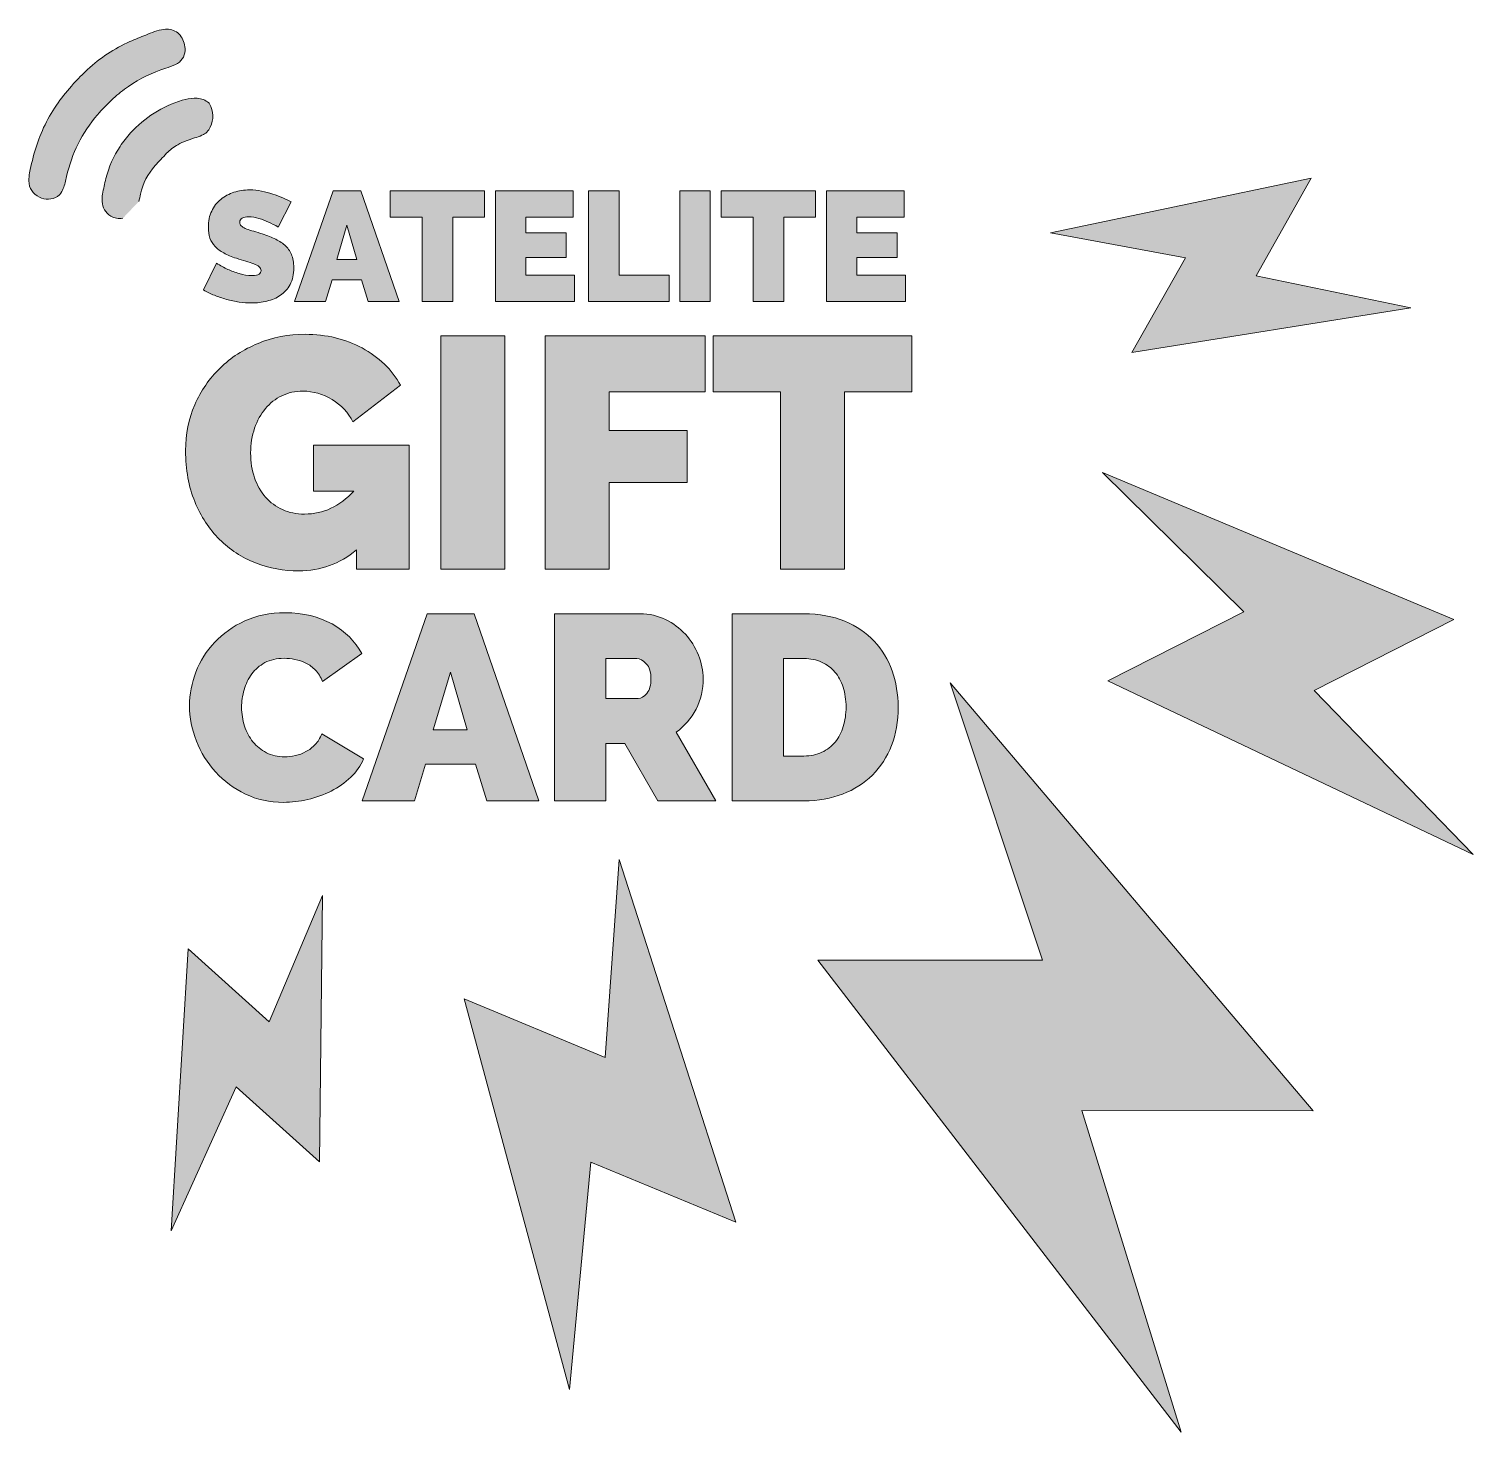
# Model space of a CAD drawing. Header units: inches. Extents: x 3.9 to 82.7, y -49.5 to -2.8.
# Drawn here: x 3.9 to 51.94, y -49.47 to -2.79 of the extents above; entities that cross this region are included whole.
import ezdxf

# ---------------------------------------------------------------- set-up
doc = ezdxf.new("R2010")
doc.units = ezdxf.units.IN
doc.header["$MEASUREMENT"] = 0
doc.layers.add('Layer 1', color=7, linetype='Continuous')

# ---------------------------------------------------------------- blocks, each defined once
blk = doc.blocks.new('block 4')
at = {"layer": 'Layer 1', "true_color": 0x262626}
h = blk.add_hatch(color=250, dxfattribs=at)
h.dxf.hatch_style = 2
edge = h.paths.add_edge_path()
edge.add_spline(control_points=[(9.24, -25.307), (9.24, -24.928), (9.312, -24.554), (9.455, -24.186), (9.598, -23.819), (9.806, -23.489), (10.081, -23.197), (10.355, -22.905), (10.688, -22.668), (11.079, -22.487), (11.47, -22.306), (11.917, -22.216), (12.419, -22.216), (13.02, -22.216), (13.541, -22.34), (13.982, -22.588), (14.423, -22.836), (14.752, -23.165), (14.968, -23.573), (14.968, -23.573), (13.663, -24.502), (13.663, -24.502), (13.604, -24.35), (13.527, -24.224), (13.431, -24.125), (13.334, -24.026), (13.228, -23.947), (13.111, -23.888), (12.994, -23.83), (12.873, -23.789), (12.748, -23.766), (12.622, -23.743), (12.501, -23.731), (12.384, -23.731), (12.139, -23.731), (11.927, -23.779), (11.749, -23.875), (11.571, -23.972), (11.425, -24.097), (11.311, -24.252), (11.197, -24.407), (11.113, -24.582), (11.057, -24.777), (11.002, -24.973), (10.974, -25.167), (10.974, -25.36), (10.974, -25.576), (11.006, -25.783), (11.07, -25.982), (11.135, -26.18), (11.228, -26.355), (11.351, -26.507), (11.473, -26.659), (11.624, -26.78), (11.802, -26.871), (11.98, -26.961), (12.18, -27.006), (12.402, -27.006), (12.518, -27.006), (12.638, -26.993), (12.761, -26.967), (12.883, -26.94), (13.002, -26.897), (13.115, -26.835), (13.229, -26.774), (13.331, -26.695), (13.422, -26.599), (13.512, -26.503), (13.584, -26.384), (13.637, -26.244), (13.637, -26.244), (15.029, -27.076), (15.029, -27.076), (14.936, -27.304), (14.794, -27.508), (14.604, -27.689), (14.414, -27.87), (14.198, -28.022), (13.956, -28.145), (13.714, -28.267), (13.454, -28.361), (13.177, -28.425), (12.899, -28.489), (12.629, -28.521), (12.367, -28.521), (11.905, -28.521), (11.484, -28.429), (11.101, -28.245), (10.719, -28.061), (10.389, -27.818), (10.112, -27.514), (9.834, -27.211), (9.62, -26.866), (9.468, -26.481), (9.316, -26.095), (9.24, -25.704), (9.24, -25.307)], knot_values=[0, 0, 0, 0, 1, 1, 1, 2, 2, 2, 3, 3, 3, 4, 4, 4, 5, 5, 5, 6, 6, 6, 7, 7, 7, 8, 8, 8, 9, 9, 9, 10, 10, 10, 11, 11, 11, 12, 12, 12, 13, 13, 13, 14, 14, 14, 15, 15, 15, 16, 16, 16, 17, 17, 17, 18, 18, 18, 19, 19, 19, 20, 20, 20, 21, 21, 21, 22, 22, 22, 23, 23, 23, 24, 24, 24, 25, 25, 25, 26, 26, 26, 27, 27, 27, 28, 28, 28, 29, 29, 29, 30, 30, 30, 31, 31, 31, 32, 32, 32, 32], degree=3, periodic=1)
h = blk.add_hatch(color=250, dxfattribs=at)
h.dxf.hatch_style = 2
h.paths.add_polyline_path([(17.148, -22.251), (18.707, -22.251), (20.861, -28.469), (19.128, -28.469), (18.751, -27.251), (17.096, -27.251), (16.728, -28.469), (14.985, -28.469)])
h.paths.add_polyline_path([(18.479, -26.113), (17.928, -24.186), (17.35, -26.113)])
h = blk.add_hatch(color=250, dxfattribs=at)
h.dxf.hatch_style = 2
edge = h.paths.add_edge_path()
edge.add_spline(control_points=[(21.378, -28.469), (21.378, -28.469), (21.378, -22.251), (21.378, -22.251), (21.378, -22.251), (24.233, -22.251), (24.233, -22.251), (24.536, -22.251), (24.817, -22.314), (25.074, -22.439), (25.331, -22.565), (25.551, -22.728), (25.735, -22.93), (25.919, -23.131), (26.063, -23.362), (26.168, -23.621), (26.274, -23.881), (26.326, -24.143), (26.326, -24.405), (26.326, -24.767), (26.247, -25.104), (26.09, -25.417), (25.932, -25.729), (25.713, -25.985), (25.433, -26.183), (25.433, -26.183), (26.747, -28.469), (26.747, -28.469), (26.747, -28.469), (24.82, -28.469), (24.82, -28.469), (24.82, -28.469), (23.725, -26.56), (23.725, -26.56), (23.725, -26.56), (23.086, -26.56), (23.086, -26.56), (23.086, -26.56), (23.086, -28.469), (23.086, -28.469), (23.086, -28.469), (21.378, -28.469), (21.378, -28.469)], knot_values=[0, 0, 0, 0, 1, 1, 1, 2, 2, 2, 3, 3, 3, 4, 4, 4, 5, 5, 5, 6, 6, 6, 7, 7, 7, 8, 8, 8, 9, 9, 9, 10, 10, 10, 11, 11, 11, 12, 12, 12, 13, 13, 13, 14, 14, 14, 14], degree=3, periodic=1)
edge = h.paths.add_edge_path()
edge.add_spline(control_points=[(23.086, -25.071), (23.086, -25.071), (24.163, -25.071), (24.163, -25.071), (24.268, -25.071), (24.366, -25.012), (24.456, -24.896), (24.547, -24.779), (24.592, -24.615), (24.592, -24.405), (24.592, -24.189), (24.54, -24.024), (24.435, -23.91), (24.329, -23.796), (24.224, -23.74), (24.119, -23.74), (24.119, -23.74), (23.086, -23.74), (23.086, -23.74), (23.086, -23.74), (23.086, -25.071), (23.086, -25.071)], knot_values=[0, 0, 0, 0, 1, 1, 1, 2, 2, 2, 3, 3, 3, 4, 4, 4, 5, 5, 5, 6, 6, 6, 7, 7, 7, 7], degree=3, periodic=1)
h = blk.add_hatch(color=250, dxfattribs=at)
h.dxf.hatch_style = 2
edge = h.paths.add_edge_path()
edge.add_spline(control_points=[(27.289, -28.469), (27.289, -28.469), (27.289, -22.251), (27.289, -22.251), (27.289, -22.251), (29.68, -22.251), (29.68, -22.251), (30.194, -22.251), (30.646, -22.333), (31.038, -22.496), (31.429, -22.66), (31.756, -22.881), (32.018, -23.162), (32.281, -23.442), (32.479, -23.77), (32.614, -24.147), (32.748, -24.523), (32.815, -24.925), (32.815, -25.351), (32.815, -25.824), (32.741, -26.252), (32.592, -26.634), (32.443, -27.016), (32.231, -27.343), (31.957, -27.615), (31.683, -27.886), (31.353, -28.096), (30.967, -28.245), (30.582, -28.394), (30.153, -28.469), (29.68, -28.469), (29.68, -28.469), (27.289, -28.469), (27.289, -28.469)], knot_values=[0, 0, 0, 0, 1, 1, 1, 2, 2, 2, 3, 3, 3, 4, 4, 4, 5, 5, 5, 6, 6, 6, 7, 7, 7, 8, 8, 8, 9, 9, 9, 10, 10, 10, 11, 11, 11, 11], degree=3, periodic=1)
edge = h.paths.add_edge_path()
edge.add_spline(control_points=[(31.081, -25.351), (31.081, -25.112), (31.049, -24.893), (30.985, -24.694), (30.921, -24.496), (30.829, -24.326), (30.709, -24.186), (30.589, -24.046), (30.442, -23.937), (30.267, -23.858), (30.092, -23.779), (29.896, -23.74), (29.68, -23.74), (29.68, -23.74), (28.997, -23.74), (28.997, -23.74), (28.997, -23.74), (28.997, -26.98), (28.997, -26.98), (28.997, -26.98), (29.68, -26.98), (29.68, -26.98), (29.902, -26.98), (30.1, -26.939), (30.276, -26.857), (30.451, -26.776), (30.598, -26.662), (30.718, -26.516), (30.838, -26.37), (30.928, -26.198), (30.989, -25.999), (31.051, -25.801), (31.081, -25.585), (31.081, -25.351)], knot_values=[0, 0, 0, 0, 1, 1, 1, 2, 2, 2, 3, 3, 3, 4, 4, 4, 5, 5, 5, 6, 6, 6, 7, 7, 7, 8, 8, 8, 9, 9, 9, 10, 10, 10, 11, 11, 11, 11], degree=3, periodic=1)
at = {"layer": 'Layer 1', "lineweight": 0}
for points in [[(17.148, -22.251), (18.707, -22.251), (20.861, -28.469), (19.128, -28.469), (18.751, -27.251), (17.096, -27.251), (16.728, -28.469), (14.985, -28.469), (17.148, -22.251)], [(18.479, -26.113), (17.928, -24.186), (17.35, -26.113), (18.479, -26.113)]]:
    blk.add_lwpolyline(points, dxfattribs=at)
for points, knots in [([(9.24, -25.307), (9.24, -24.928), (9.312, -24.554), (9.455, -24.186), (9.598, -23.819), (9.806, -23.489), (10.081, -23.197), (10.355, -22.905), (10.688, -22.668), (11.079, -22.487), (11.47, -22.306), (11.917, -22.216), (12.419, -22.216), (13.02, -22.216), (13.541, -22.34), (13.982, -22.588), (14.423, -22.836), (14.752, -23.165), (14.968, -23.573), (14.968, -23.573), (13.663, -24.502), (13.663, -24.502), (13.604, -24.35), (13.527, -24.224), (13.431, -24.125), (13.334, -24.026), (13.228, -23.947), (13.111, -23.888), (12.994, -23.83), (12.873, -23.789), (12.748, -23.766), (12.622, -23.743), (12.501, -23.731), (12.384, -23.731), (12.139, -23.731), (11.927, -23.779), (11.749, -23.875), (11.571, -23.972), (11.425, -24.097), (11.311, -24.252), (11.197, -24.407), (11.113, -24.582), (11.057, -24.777), (11.002, -24.973), (10.974, -25.167), (10.974, -25.36), (10.974, -25.576), (11.006, -25.783), (11.07, -25.982), (11.135, -26.18), (11.228, -26.355), (11.351, -26.507), (11.473, -26.659), (11.624, -26.78), (11.802, -26.871), (11.98, -26.961), (12.18, -27.006), (12.402, -27.006), (12.518, -27.006), (12.638, -26.993), (12.761, -26.967), (12.883, -26.94), (13.002, -26.897), (13.115, -26.835), (13.229, -26.774), (13.331, -26.695), (13.422, -26.599), (13.512, -26.503), (13.584, -26.384), (13.637, -26.244), (13.637, -26.244), (15.029, -27.076), (15.029, -27.076), (14.936, -27.304), (14.794, -27.508), (14.604, -27.689), (14.414, -27.87), (14.198, -28.022), (13.956, -28.145), (13.714, -28.267), (13.454, -28.361), (13.177, -28.425), (12.899, -28.489), (12.629, -28.521), (12.367, -28.521), (11.905, -28.521), (11.484, -28.429), (11.101, -28.245), (10.719, -28.061), (10.389, -27.818), (10.112, -27.514), (9.834, -27.211), (9.62, -26.866), (9.468, -26.481), (9.316, -26.095), (9.24, -25.704), (9.24, -25.307)], [0, 0, 0, 0, 1, 1, 1, 2, 2, 2, 3, 3, 3, 4, 4, 4, 5, 5, 5, 6, 6, 6, 7, 7, 7, 8, 8, 8, 9, 9, 9, 10, 10, 10, 11, 11, 11, 12, 12, 12, 13, 13, 13, 14, 14, 14, 15, 15, 15, 16, 16, 16, 17, 17, 17, 18, 18, 18, 19, 19, 19, 20, 20, 20, 21, 21, 21, 22, 22, 22, 23, 23, 23, 24, 24, 24, 25, 25, 25, 26, 26, 26, 27, 27, 27, 28, 28, 28, 29, 29, 29, 30, 30, 30, 31, 31, 31, 32, 32, 32, 32]), ([(21.378, -28.469), (21.378, -28.469), (21.378, -22.251), (21.378, -22.251), (21.378, -22.251), (24.233, -22.251), (24.233, -22.251), (24.536, -22.251), (24.817, -22.314), (25.074, -22.439), (25.331, -22.565), (25.551, -22.728), (25.735, -22.93), (25.919, -23.131), (26.063, -23.362), (26.168, -23.621), (26.274, -23.881), (26.326, -24.143), (26.326, -24.405), (26.326, -24.767), (26.247, -25.104), (26.09, -25.417), (25.932, -25.729), (25.713, -25.985), (25.433, -26.183), (25.433, -26.183), (26.747, -28.469), (26.747, -28.469), (26.747, -28.469), (24.82, -28.469), (24.82, -28.469), (24.82, -28.469), (23.725, -26.56), (23.725, -26.56), (23.725, -26.56), (23.086, -26.56), (23.086, -26.56), (23.086, -26.56), (23.086, -28.469), (23.086, -28.469), (23.086, -28.469), (21.378, -28.469), (21.378, -28.469)], [0, 0, 0, 0, 1, 1, 1, 2, 2, 2, 3, 3, 3, 4, 4, 4, 5, 5, 5, 6, 6, 6, 7, 7, 7, 8, 8, 8, 9, 9, 9, 10, 10, 10, 11, 11, 11, 12, 12, 12, 13, 13, 13, 14, 14, 14, 14]), ([(27.289, -28.469), (27.289, -28.469), (27.289, -22.251), (27.289, -22.251), (27.289, -22.251), (29.68, -22.251), (29.68, -22.251), (30.194, -22.251), (30.646, -22.333), (31.038, -22.496), (31.429, -22.66), (31.756, -22.881), (32.018, -23.162), (32.281, -23.442), (32.479, -23.77), (32.614, -24.147), (32.748, -24.523), (32.815, -24.925), (32.815, -25.351), (32.815, -25.824), (32.741, -26.252), (32.592, -26.634), (32.443, -27.016), (32.231, -27.343), (31.957, -27.615), (31.683, -27.886), (31.353, -28.096), (30.967, -28.245), (30.582, -28.394), (30.153, -28.469), (29.68, -28.469), (29.68, -28.469), (27.289, -28.469), (27.289, -28.469)], [0, 0, 0, 0, 1, 1, 1, 2, 2, 2, 3, 3, 3, 4, 4, 4, 5, 5, 5, 6, 6, 6, 7, 7, 7, 8, 8, 8, 9, 9, 9, 10, 10, 10, 11, 11, 11, 11]), ([(23.086, -25.071), (23.086, -25.071), (24.163, -25.071), (24.163, -25.071), (24.268, -25.071), (24.366, -25.012), (24.456, -24.896), (24.547, -24.779), (24.592, -24.615), (24.592, -24.405), (24.592, -24.189), (24.54, -24.024), (24.435, -23.91), (24.329, -23.796), (24.224, -23.74), (24.119, -23.74), (24.119, -23.74), (23.086, -23.74), (23.086, -23.74), (23.086, -23.74), (23.086, -25.071), (23.086, -25.071)], [0, 0, 0, 0, 1, 1, 1, 2, 2, 2, 3, 3, 3, 4, 4, 4, 5, 5, 5, 6, 6, 6, 7, 7, 7, 7]), ([(31.081, -25.351), (31.081, -25.112), (31.049, -24.893), (30.985, -24.694), (30.921, -24.496), (30.829, -24.326), (30.709, -24.186), (30.589, -24.046), (30.442, -23.937), (30.267, -23.858), (30.092, -23.779), (29.896, -23.74), (29.68, -23.74), (29.68, -23.74), (28.997, -23.74), (28.997, -23.74), (28.997, -23.74), (28.997, -26.98), (28.997, -26.98), (28.997, -26.98), (29.68, -26.98), (29.68, -26.98), (29.902, -26.98), (30.1, -26.939), (30.276, -26.857), (30.451, -26.776), (30.598, -26.662), (30.718, -26.516), (30.838, -26.37), (30.928, -26.198), (30.989, -25.999), (31.051, -25.801), (31.081, -25.585), (31.081, -25.351)], [0, 0, 0, 0, 1, 1, 1, 2, 2, 2, 3, 3, 3, 4, 4, 4, 5, 5, 5, 6, 6, 6, 7, 7, 7, 8, 8, 8, 9, 9, 9, 10, 10, 10, 11, 11, 11, 11])]:
    blk.add_open_spline(points, degree=3, knots=knots, dxfattribs=at)
blk = doc.blocks.new('block 5')
at = {"layer": 'Layer 1', "true_color": 0x262626}
h = blk.add_hatch(color=250, dxfattribs=at)
h.dxf.hatch_style = 2
edge = h.paths.add_edge_path()
edge.add_spline(control_points=[(14.794, -20.124), (14.24, -20.59), (13.602, -20.824), (12.881, -20.824), (12.378, -20.824), (11.897, -20.734), (11.438, -20.556), (10.979, -20.377), (10.579, -20.117), (10.236, -19.774), (9.894, -19.432), (9.62, -19.013), (9.416, -18.518), (9.212, -18.022), (9.11, -17.457), (9.11, -16.823), (9.11, -16.277), (9.212, -15.769), (9.416, -15.299), (9.62, -14.829), (9.901, -14.421), (10.258, -14.075), (10.615, -13.729), (11.036, -13.456), (11.52, -13.255), (12.005, -13.055), (12.528, -12.954), (13.089, -12.954), (13.438, -12.954), (13.773, -12.993), (14.094, -13.069), (14.415, -13.146), (14.712, -13.259), (14.985, -13.408), (15.258, -13.557), (15.504, -13.736), (15.723, -13.944), (15.941, -14.151), (16.12, -14.386), (16.258, -14.649), (16.258, -14.649), (14.674, -15.862), (14.674, -15.862), (14.52, -15.556), (14.291, -15.31), (13.985, -15.124), (13.679, -14.938), (13.355, -14.845), (13.012, -14.845), (12.757, -14.845), (12.524, -14.896), (12.313, -14.998), (12.101, -15.1), (11.919, -15.242), (11.766, -15.425), (11.613, -15.607), (11.493, -15.823), (11.406, -16.075), (11.318, -16.326), (11.274, -16.601), (11.274, -16.9), (11.274, -17.206), (11.318, -17.483), (11.406, -17.731), (11.493, -17.978), (11.615, -18.191), (11.772, -18.37), (11.928, -18.549), (12.116, -18.687), (12.335, -18.785), (12.553, -18.884), (12.797, -18.933), (13.067, -18.933), (13.686, -18.933), (14.233, -18.678), (14.706, -18.168), (14.706, -18.168), (13.362, -18.168), (13.362, -18.168), (13.362, -18.168), (13.362, -16.638), (13.362, -16.638), (13.362, -16.638), (16.553, -16.638), (16.553, -16.638), (16.553, -16.638), (16.553, -20.769), (16.553, -20.769), (16.553, -20.769), (14.794, -20.769), (14.794, -20.769), (14.794, -20.769), (14.794, -20.124), (14.794, -20.124)], knot_values=[0, 0, 0, 0, 1, 1, 1, 2, 2, 2, 3, 3, 3, 4, 4, 4, 5, 5, 5, 6, 6, 6, 7, 7, 7, 8, 8, 8, 9, 9, 9, 10, 10, 10, 11, 11, 11, 12, 12, 12, 13, 13, 13, 14, 14, 14, 15, 15, 15, 16, 16, 16, 17, 17, 17, 18, 18, 18, 19, 19, 19, 20, 20, 20, 21, 21, 21, 22, 22, 22, 23, 23, 23, 24, 24, 24, 25, 25, 25, 26, 26, 26, 27, 27, 27, 28, 28, 28, 29, 29, 29, 30, 30, 30, 31, 31, 31, 31], degree=3, periodic=1)
h = blk.add_hatch(color=250, dxfattribs=at)
h.dxf.hatch_style = 2
h.paths.add_polyline_path([(17.602, -20.769), (17.602, -13.009), (19.734, -13.009), (19.734, -20.769)])
h = blk.add_hatch(color=250, dxfattribs=at)
h.dxf.hatch_style = 2
h.paths.add_polyline_path([(21.067, -20.769), (21.067, -13.009), (26.39, -13.009), (26.39, -14.867), (23.198, -14.867), (23.198, -16.157), (25.799, -16.157), (25.799, -17.884), (23.198, -17.884), (23.198, -20.769)])
h = blk.add_hatch(color=250, dxfattribs=at)
h.dxf.hatch_style = 2
h.paths.add_polyline_path([(33.264, -14.867), (31.034, -14.867), (31.034, -20.769), (28.903, -20.769), (28.903, -14.867), (26.663, -14.867), (26.663, -13.009), (33.264, -13.009)])
at = {"layer": 'Layer 1', "lineweight": 0}
for points in [[(17.602, -20.769), (17.602, -13.009), (19.734, -13.009), (19.734, -20.769), (17.602, -20.769)], [(21.067, -20.769), (21.067, -13.009), (26.39, -13.009), (26.39, -14.867), (23.198, -14.867), (23.198, -16.157), (25.799, -16.157), (25.799, -17.884), (23.198, -17.884), (23.198, -20.769), (21.067, -20.769)], [(33.264, -14.867), (31.034, -14.867), (31.034, -20.769), (28.903, -20.769), (28.903, -14.867), (26.663, -14.867), (26.663, -13.009), (33.264, -13.009), (33.264, -14.867)]]:
    blk.add_lwpolyline(points, dxfattribs=at)
blk.add_open_spline([(14.794, -20.124), (14.24, -20.59), (13.602, -20.824), (12.881, -20.824), (12.378, -20.824), (11.897, -20.734), (11.438, -20.556), (10.979, -20.377), (10.579, -20.117), (10.236, -19.774), (9.894, -19.432), (9.62, -19.013), (9.416, -18.518), (9.212, -18.022), (9.11, -17.457), (9.11, -16.823), (9.11, -16.277), (9.212, -15.769), (9.416, -15.299), (9.62, -14.829), (9.901, -14.421), (10.258, -14.075), (10.615, -13.729), (11.036, -13.456), (11.52, -13.255), (12.005, -13.055), (12.528, -12.954), (13.089, -12.954), (13.438, -12.954), (13.773, -12.993), (14.094, -13.069), (14.415, -13.146), (14.712, -13.259), (14.985, -13.408), (15.258, -13.557), (15.504, -13.736), (15.723, -13.944), (15.941, -14.151), (16.12, -14.386), (16.258, -14.649), (16.258, -14.649), (14.674, -15.862), (14.674, -15.862), (14.52, -15.556), (14.291, -15.31), (13.985, -15.124), (13.679, -14.938), (13.355, -14.845), (13.012, -14.845), (12.757, -14.845), (12.524, -14.896), (12.313, -14.998), (12.101, -15.1), (11.919, -15.242), (11.766, -15.425), (11.613, -15.607), (11.493, -15.823), (11.406, -16.075), (11.318, -16.326), (11.274, -16.601), (11.274, -16.9), (11.274, -17.206), (11.318, -17.483), (11.406, -17.731), (11.493, -17.978), (11.615, -18.191), (11.772, -18.37), (11.928, -18.549), (12.116, -18.687), (12.335, -18.785), (12.553, -18.884), (12.797, -18.933), (13.067, -18.933), (13.686, -18.933), (14.233, -18.678), (14.706, -18.168), (14.706, -18.168), (13.362, -18.168), (13.362, -18.168), (13.362, -18.168), (13.362, -16.638), (13.362, -16.638), (13.362, -16.638), (16.553, -16.638), (16.553, -16.638), (16.553, -16.638), (16.553, -20.769), (16.553, -20.769), (16.553, -20.769), (14.794, -20.769), (14.794, -20.769), (14.794, -20.769), (14.794, -20.124), (14.794, -20.124)], degree=3, knots=[0, 0, 0, 0, 1, 1, 1, 2, 2, 2, 3, 3, 3, 4, 4, 4, 5, 5, 5, 6, 6, 6, 7, 7, 7, 8, 8, 8, 9, 9, 9, 10, 10, 10, 11, 11, 11, 12, 12, 12, 13, 13, 13, 14, 14, 14, 15, 15, 15, 16, 16, 16, 17, 17, 17, 18, 18, 18, 19, 19, 19, 20, 20, 20, 21, 21, 21, 22, 22, 22, 23, 23, 23, 24, 24, 24, 25, 25, 25, 26, 26, 26, 27, 27, 27, 28, 28, 28, 29, 29, 29, 30, 30, 30, 31, 31, 31, 31], dxfattribs=at)
blk = doc.blocks.new('block 6')
at = {"layer": 'Layer 1', "true_color": 0x262626}
h = blk.add_hatch(color=250, dxfattribs=at)
h.dxf.hatch_style = 2
edge = h.paths.add_edge_path()
edge.add_spline(control_points=[(12.185, -9.384), (12.082, -9.322), (11.974, -9.266), (11.864, -9.218), (11.771, -9.176), (11.666, -9.137), (11.55, -9.101), (11.434, -9.065), (11.321, -9.047), (11.21, -9.047), (11.12, -9.047), (11.049, -9.061), (10.995, -9.088), (10.941, -9.116), (10.915, -9.163), (10.915, -9.228), (10.915, -9.277), (10.93, -9.316), (10.961, -9.348), (10.992, -9.379), (11.037, -9.407), (11.096, -9.433), (11.155, -9.459), (11.227, -9.484), (11.311, -9.508), (11.396, -9.533), (11.492, -9.562), (11.599, -9.596), (11.769, -9.648), (11.922, -9.706), (12.058, -9.768), (12.195, -9.83), (12.312, -9.903), (12.409, -9.988), (12.505, -10.073), (12.58, -10.176), (12.631, -10.297), (12.683, -10.418), (12.709, -10.565), (12.709, -10.738), (12.709, -10.959), (12.669, -11.145), (12.588, -11.295), (12.506, -11.446), (12.399, -11.566), (12.266, -11.656), (12.133, -11.746), (11.982, -11.81), (11.815, -11.85), (11.647, -11.89), (11.478, -11.91), (11.309, -11.91), (11.174, -11.91), (11.036, -11.9), (10.894, -11.879), (10.752, -11.858), (10.611, -11.829), (10.471, -11.79), (10.331, -11.753), (10.196, -11.708), (10.067, -11.656), (9.937, -11.604), (9.817, -11.545), (9.706, -11.479), (9.706, -11.479), (10.142, -10.592), (10.142, -10.592), (10.263, -10.668), (10.389, -10.736), (10.52, -10.795), (10.631, -10.847), (10.756, -10.893), (10.896, -10.935), (11.037, -10.976), (11.179, -10.997), (11.324, -10.997), (11.435, -10.997), (11.512, -10.982), (11.555, -10.953), (11.598, -10.924), (11.62, -10.885), (11.62, -10.836), (11.62, -10.784), (11.598, -10.74), (11.555, -10.704), (11.512, -10.668), (11.452, -10.636), (11.376, -10.608), (11.3, -10.58), (11.213, -10.553), (11.114, -10.525), (11.016, -10.497), (10.911, -10.464), (10.801, -10.426), (10.638, -10.371), (10.498, -10.312), (10.38, -10.247), (10.263, -10.184), (10.166, -10.111), (10.09, -10.03), (10.014, -9.948), (9.958, -9.856), (9.921, -9.752), (9.885, -9.648), (9.867, -9.529), (9.867, -9.394), (9.867, -9.19), (9.904, -9.01), (9.978, -8.855), (10.053, -8.699), (10.154, -8.57), (10.282, -8.466), (10.41, -8.362), (10.556, -8.283), (10.72, -8.23), (10.884, -8.176), (11.058, -8.149), (11.242, -8.149), (11.376, -8.149), (11.508, -8.162), (11.636, -8.188), (11.763, -8.214), (11.887, -8.247), (12.007, -8.287), (12.126, -8.327), (12.237, -8.37), (12.341, -8.417), (12.445, -8.463), (12.538, -8.507), (12.621, -8.549), (12.621, -8.549), (12.185, -9.384), (12.185, -9.384)], knot_values=[0, 0, 0, 0, 1, 1, 1, 2, 2, 2, 3, 3, 3, 4, 4, 4, 5, 5, 5, 6, 6, 6, 7, 7, 7, 8, 8, 8, 9, 9, 9, 10, 10, 10, 11, 11, 11, 12, 12, 12, 13, 13, 13, 14, 14, 14, 15, 15, 15, 16, 16, 16, 17, 17, 17, 18, 18, 18, 19, 19, 19, 20, 20, 20, 21, 21, 21, 22, 22, 22, 23, 23, 23, 24, 24, 24, 25, 25, 25, 26, 26, 26, 27, 27, 27, 28, 28, 28, 29, 29, 29, 30, 30, 30, 31, 31, 31, 32, 32, 32, 33, 33, 33, 34, 34, 34, 35, 35, 35, 36, 36, 36, 37, 37, 37, 38, 38, 38, 39, 39, 39, 40, 40, 40, 41, 41, 41, 42, 42, 42, 43, 43, 43, 44, 44, 44, 44], degree=3, periodic=1)
h = blk.add_hatch(color=250, dxfattribs=at)
h.dxf.hatch_style = 2
h.paths.add_polyline_path([(14.016, -8.181), (14.94, -8.181), (16.216, -11.863), (15.189, -11.863), (14.966, -11.142), (13.985, -11.142), (13.767, -11.863), (12.735, -11.863)])
h.paths.add_polyline_path([(14.805, -10.468), (14.478, -9.327), (14.136, -10.468)])
h = blk.add_hatch(color=250, dxfattribs=at)
h.dxf.hatch_style = 2
h.paths.add_polyline_path([(19.053, -9.062), (17.995, -9.062), (17.995, -11.863), (16.983, -11.863), (16.983, -9.062), (15.92, -9.062), (15.92, -8.181), (19.053, -8.181)])
h = blk.add_hatch(color=250, dxfattribs=at)
h.dxf.hatch_style = 2
h.paths.add_polyline_path([(22.046, -10.981), (22.046, -11.863), (19.421, -11.863), (19.421, -8.181), (21.999, -8.181), (21.999, -9.062), (20.433, -9.062), (20.433, -9.581), (21.771, -9.581), (21.771, -10.4), (20.433, -10.4), (20.433, -10.981)])
h = blk.add_hatch(color=250, dxfattribs=at)
h.dxf.hatch_style = 2
h.paths.add_polyline_path([(22.518, -11.863), (22.518, -8.181), (23.529, -8.181), (23.529, -10.981), (25.199, -10.981), (25.199, -11.863)])
h = blk.add_hatch(color=250, dxfattribs=at)
h.dxf.hatch_style = 2
h.paths.add_polyline_path([(25.552, -11.863), (25.552, -8.181), (26.563, -8.181), (26.563, -11.863)])
h = blk.add_hatch(color=250, dxfattribs=at)
h.dxf.hatch_style = 2
h.paths.add_polyline_path([(30.064, -9.062), (29.006, -9.062), (29.006, -11.863), (27.995, -11.863), (27.995, -9.062), (26.932, -9.062), (26.932, -8.181), (30.064, -8.181)])
h = blk.add_hatch(color=250, dxfattribs=at)
h.dxf.hatch_style = 2
h.paths.add_polyline_path([(33.057, -10.981), (33.057, -11.863), (30.433, -11.863), (30.433, -8.181), (33.011, -8.181), (33.011, -9.062), (31.444, -9.062), (31.444, -9.581), (32.782, -9.581), (32.782, -10.4), (31.444, -10.4), (31.444, -10.981)])
at = {"layer": 'Layer 1', "lineweight": 0}
for points in [[(14.016, -8.181), (14.94, -8.181), (16.216, -11.863), (15.189, -11.863), (14.966, -11.142), (13.985, -11.142), (13.767, -11.863), (12.735, -11.863), (14.016, -8.181)], [(19.053, -9.062), (17.995, -9.062), (17.995, -11.863), (16.983, -11.863), (16.983, -9.062), (15.92, -9.062), (15.92, -8.181), (19.053, -8.181), (19.053, -9.062)], [(22.046, -10.981), (22.046, -11.863), (19.421, -11.863), (19.421, -8.181), (21.999, -8.181), (21.999, -9.062), (20.433, -9.062), (20.433, -9.581), (21.771, -9.581), (21.771, -10.4), (20.433, -10.4), (20.433, -10.981), (22.046, -10.981)], [(22.518, -11.863), (22.518, -8.181), (23.529, -8.181), (23.529, -10.981), (25.199, -10.981), (25.199, -11.863), (22.518, -11.863)], [(25.552, -11.863), (25.552, -8.181), (26.563, -8.181), (26.563, -11.863), (25.552, -11.863)], [(30.064, -9.062), (29.006, -9.062), (29.006, -11.863), (27.995, -11.863), (27.995, -9.062), (26.932, -9.062), (26.932, -8.181), (30.064, -8.181), (30.064, -9.062)], [(33.057, -10.981), (33.057, -11.863), (30.433, -11.863), (30.433, -8.181), (33.011, -8.181), (33.011, -9.062), (31.444, -9.062), (31.444, -9.581), (32.782, -9.581), (32.782, -10.4), (31.444, -10.4), (31.444, -10.981), (33.057, -10.981)], [(14.805, -10.468), (14.478, -9.327), (14.136, -10.468), (14.805, -10.468)]]:
    blk.add_lwpolyline(points, dxfattribs=at)
blk.add_open_spline([(12.185, -9.384), (12.082, -9.322), (11.974, -9.266), (11.864, -9.218), (11.771, -9.176), (11.666, -9.137), (11.55, -9.101), (11.434, -9.065), (11.321, -9.047), (11.21, -9.047), (11.12, -9.047), (11.049, -9.061), (10.995, -9.088), (10.941, -9.116), (10.915, -9.163), (10.915, -9.228), (10.915, -9.277), (10.93, -9.316), (10.961, -9.348), (10.992, -9.379), (11.037, -9.407), (11.096, -9.433), (11.155, -9.459), (11.227, -9.484), (11.311, -9.508), (11.396, -9.533), (11.492, -9.562), (11.599, -9.596), (11.769, -9.648), (11.922, -9.706), (12.058, -9.768), (12.195, -9.83), (12.312, -9.903), (12.409, -9.988), (12.505, -10.073), (12.58, -10.176), (12.631, -10.297), (12.683, -10.418), (12.709, -10.565), (12.709, -10.738), (12.709, -10.959), (12.669, -11.145), (12.588, -11.295), (12.506, -11.446), (12.399, -11.566), (12.266, -11.656), (12.133, -11.746), (11.982, -11.81), (11.815, -11.85), (11.647, -11.89), (11.478, -11.91), (11.309, -11.91), (11.174, -11.91), (11.036, -11.9), (10.894, -11.879), (10.752, -11.858), (10.611, -11.829), (10.471, -11.79), (10.331, -11.753), (10.196, -11.708), (10.067, -11.656), (9.937, -11.604), (9.817, -11.545), (9.706, -11.479), (9.706, -11.479), (10.142, -10.592), (10.142, -10.592), (10.263, -10.668), (10.389, -10.736), (10.52, -10.795), (10.631, -10.847), (10.756, -10.893), (10.896, -10.935), (11.037, -10.976), (11.179, -10.997), (11.324, -10.997), (11.435, -10.997), (11.512, -10.982), (11.555, -10.953), (11.598, -10.924), (11.62, -10.885), (11.62, -10.836), (11.62, -10.784), (11.598, -10.74), (11.555, -10.704), (11.512, -10.668), (11.452, -10.636), (11.376, -10.608), (11.3, -10.58), (11.213, -10.553), (11.114, -10.525), (11.016, -10.497), (10.911, -10.464), (10.801, -10.426), (10.638, -10.371), (10.498, -10.312), (10.38, -10.247), (10.263, -10.184), (10.166, -10.111), (10.09, -10.03), (10.014, -9.948), (9.958, -9.856), (9.921, -9.752), (9.885, -9.648), (9.867, -9.529), (9.867, -9.394), (9.867, -9.19), (9.904, -9.01), (9.978, -8.855), (10.053, -8.699), (10.154, -8.57), (10.282, -8.466), (10.41, -8.362), (10.556, -8.283), (10.72, -8.23), (10.884, -8.176), (11.058, -8.149), (11.242, -8.149), (11.376, -8.149), (11.508, -8.162), (11.636, -8.188), (11.763, -8.214), (11.887, -8.247), (12.007, -8.287), (12.126, -8.327), (12.237, -8.37), (12.341, -8.417), (12.445, -8.463), (12.538, -8.507), (12.621, -8.549), (12.621, -8.549), (12.185, -9.384), (12.185, -9.384)], degree=3, knots=[0, 0, 0, 0, 1, 1, 1, 2, 2, 2, 3, 3, 3, 4, 4, 4, 5, 5, 5, 6, 6, 6, 7, 7, 7, 8, 8, 8, 9, 9, 9, 10, 10, 10, 11, 11, 11, 12, 12, 12, 13, 13, 13, 14, 14, 14, 15, 15, 15, 16, 16, 16, 17, 17, 17, 18, 18, 18, 19, 19, 19, 20, 20, 20, 21, 21, 21, 22, 22, 22, 23, 23, 23, 24, 24, 24, 25, 25, 25, 26, 26, 26, 27, 27, 27, 28, 28, 28, 29, 29, 29, 30, 30, 30, 31, 31, 31, 32, 32, 32, 33, 33, 33, 34, 34, 34, 35, 35, 35, 36, 36, 36, 37, 37, 37, 38, 38, 38, 39, 39, 39, 40, 40, 40, 41, 41, 41, 42, 42, 42, 43, 43, 43, 44, 44, 44, 44], dxfattribs=at)

msp = doc.modelspace()

# ---------------------------------------------------------------- hatches: boundary and pattern name
at = {"layer": 'Layer 1', "true_color": 0x262626}
h = msp.add_hatch(color=250, dxfattribs=at)
edge = h.paths.add_edge_path()
edge.add_spline(control_points=[(5.386, -4.616), (5.526, -4.462), (5.684, -4.301), (5.85, -4.147), (6.267, -3.758), (6.738, -3.448), (7.26, -3.215), (7.433, -3.138), (7.61, -3.07), (7.786, -2.999), (7.883, -2.96), (7.98, -2.922), (8.078, -2.885), (8.176, -2.848), (8.277, -2.822), (8.382, -2.811), (8.531, -2.794), (8.674, -2.814), (8.805, -2.894), (8.872, -2.935), (8.922, -2.99), (8.963, -3.055), (9.051, -3.194), (9.103, -3.344), (9.091, -3.509), (9.075, -3.726), (8.973, -3.89), (8.772, -3.981), (8.668, -4.029), (8.558, -4.066), (8.449, -4.101), (8.006, -4.241), (7.592, -4.442), (7.21, -4.707), (7.031, -4.83), (6.863, -4.966), (6.702, -5.111), (6.515, -5.279), (6.341, -5.461), (6.179, -5.653), (5.669, -6.254), (5.321, -6.936), (5.151, -7.708), (5.121, -7.843), (5.089, -7.979), (5.038, -8.108), (5.01, -8.177), (4.976, -8.241), (4.929, -8.298), (4.907, -8.324), (4.881, -8.349), (4.852, -8.366), (4.654, -8.477), (4.447, -8.501), (4.245, -8.392), (4.031, -8.277), (3.898, -8.099), (3.898, -7.845), (3.897, -7.756), (3.904, -7.665), (3.922, -7.578), (4.032, -7.027), (4.185, -6.49), (4.434, -5.983), (4.56, -5.726), (4.706, -5.482), (4.872, -5.249), (5.026, -5.032), (5.195, -4.826), (5.386, -4.616)], knot_values=[0, 0, 0, 0, 1, 1, 1, 2, 2, 2, 3, 3, 3, 4, 4, 4, 5, 5, 5, 6, 6, 6, 7, 7, 7, 8, 8, 8, 9, 9, 9, 10, 10, 10, 11, 11, 11, 12, 12, 12, 13, 13, 13, 14, 14, 14, 15, 15, 15, 16, 16, 16, 17, 17, 17, 18, 18, 18, 19, 19, 19, 20, 20, 20, 21, 21, 21, 22, 22, 22, 23, 23, 23, 23], degree=3, periodic=1)
h = msp.add_hatch(color=250, dxfattribs=at)
edge = h.paths.add_edge_path()
edge.add_spline(control_points=[(7.022, -9.094), (6.881, -9.117), (6.743, -9.098), (6.621, -9.019), (6.447, -8.904), (6.346, -8.744), (6.332, -8.533), (6.326, -8.452), (6.331, -8.371), (6.347, -8.292), (6.382, -8.118), (6.414, -7.943), (6.458, -7.771), (6.555, -7.388), (6.714, -7.032), (6.932, -6.703), (7.036, -6.546), (7.15, -6.396), (7.277, -6.256), (7.754, -5.742), (8.321, -5.369), (8.998, -5.169), (9.127, -5.131), (9.259, -5.106), (9.394, -5.101), (9.536, -5.097), (9.672, -5.119), (9.795, -5.193), (9.822, -5.209), (9.847, -5.228), (9.872, -5.247), (9.885, -5.257), (9.897, -5.27), (9.904, -5.284), (10.033, -5.54), (10.056, -5.802), (9.931, -6.065), (9.874, -6.185), (9.782, -6.282), (9.655, -6.334), (9.574, -6.368), (9.49, -6.396), (9.406, -6.422), (9.216, -6.481), (9.029, -6.548), (8.855, -6.646), (8.716, -6.725), (8.59, -6.82), (8.479, -6.933), (8.348, -7.067), (8.222, -7.204), (8.096, -7.343), (7.851, -7.615), (7.689, -7.93), (7.612, -8.289), (7.595, -8.373), (7.574, -8.455), (7.552, -8.537)], knot_values=[0, 0, 0, 0, 0.352778, 0.352778, 0.352778, 0.705556, 0.705556, 0.705556, 1.058333, 1.058333, 1.058333, 1.411111, 1.411111, 1.411111, 1.763889, 1.763889, 1.763889, 2.116667, 2.116667, 2.116667, 2.469444, 2.469444, 2.469444, 2.822222, 2.822222, 2.822222, 3.175, 3.175, 3.175, 3.527778, 3.527778, 3.527778, 3.880556, 3.880556, 3.880556, 4.233333, 4.233333, 4.233333, 4.586111, 4.586111, 4.586111, 4.938889, 4.938889, 4.938889, 5.291667, 5.291667, 5.291667, 5.644444, 5.644444, 5.644444, 5.997222, 5.997222, 5.997222, 6.35, 6.35, 6.35, 6.702778, 6.702778, 6.702778, 6.702778], degree=3, periodic=0)
edge.add_line((7.552, -8.537), (7.022, -9.094))
h = msp.add_hatch(color=250, dxfattribs=at)
h.dxf.hatch_style = 2
h.paths.add_polyline_path([(37.878, -9.583), (46.553, -7.761), (44.719, -11.005), (49.866, -12.07), (40.587, -13.562), (42.37, -10.406)])
h = msp.add_hatch(color=250, dxfattribs=at)
h.dxf.hatch_style = 2
h.paths.add_polyline_path([(39.617, -17.547), (51.303, -22.439), (46.648, -24.805), (51.941, -30.258), (39.791, -24.482), (44.318, -22.181)])
h = msp.add_hatch(color=250, dxfattribs=at)
h.dxf.hatch_style = 2
h.paths.add_polyline_path([(34.542, -24.551), (46.615, -38.779), (38.924, -38.775), (42.23, -49.469), (30.139, -33.77), (37.618, -33.774)])
h = msp.add_hatch(color=250, dxfattribs=at)
h.dxf.hatch_style = 2
h.paths.add_polyline_path([(23.536, -30.424), (27.41, -42.487), (22.587, -40.485), (21.881, -48.052), (18.378, -35.062), (23.068, -37.009)])
h = msp.add_hatch(color=250, dxfattribs=at)
h.dxf.hatch_style = 2
h.paths.add_polyline_path([(13.669, -31.616), (13.562, -40.48), (10.793, -37.984), (8.635, -42.777), (9.196, -33.395), (11.889, -35.822)])

# ---------------------------------------------------------------- linework, layer by layer
at = {"layer": 'Layer 1', "lineweight": 0}
for points in [[(37.878, -9.583), (46.553, -7.761), (44.719, -11.005), (49.866, -12.07), (40.587, -13.562), (42.37, -10.406), (37.878, -9.583)], [(39.617, -17.547), (51.303, -22.439), (46.648, -24.805), (51.941, -30.258), (39.791, -24.482), (44.318, -22.181), (39.617, -17.547)], [(34.542, -24.551), (46.615, -38.779), (38.924, -38.775), (42.23, -49.469), (30.139, -33.77), (37.618, -33.774), (34.542, -24.551)], [(23.536, -30.424), (27.41, -42.487), (22.587, -40.485), (21.881, -48.052), (18.378, -35.062), (23.068, -37.009), (23.536, -30.424)], [(13.669, -31.616), (13.562, -40.48), (10.793, -37.984), (8.635, -42.777), (9.196, -33.395), (11.889, -35.822), (13.669, -31.616)]]:
    msp.add_lwpolyline(points, dxfattribs=at)
for points, knots in [([(5.386, -4.616), (5.526, -4.462), (5.684, -4.301), (5.85, -4.147), (6.267, -3.758), (6.738, -3.448), (7.26, -3.215), (7.433, -3.138), (7.61, -3.07), (7.786, -2.999), (7.883, -2.96), (7.98, -2.922), (8.078, -2.885), (8.176, -2.848), (8.277, -2.822), (8.382, -2.811), (8.531, -2.794), (8.674, -2.814), (8.805, -2.894), (8.872, -2.935), (8.922, -2.99), (8.963, -3.055), (9.051, -3.194), (9.103, -3.344), (9.091, -3.509), (9.075, -3.726), (8.973, -3.89), (8.772, -3.981), (8.668, -4.029), (8.558, -4.066), (8.449, -4.101), (8.006, -4.241), (7.592, -4.442), (7.21, -4.707), (7.031, -4.83), (6.863, -4.966), (6.702, -5.111), (6.515, -5.279), (6.341, -5.461), (6.179, -5.653), (5.669, -6.254), (5.321, -6.936), (5.151, -7.708), (5.121, -7.843), (5.089, -7.979), (5.038, -8.108), (5.01, -8.177), (4.976, -8.241), (4.929, -8.298), (4.907, -8.324), (4.881, -8.349), (4.852, -8.366), (4.654, -8.477), (4.447, -8.501), (4.245, -8.392), (4.031, -8.277), (3.898, -8.099), (3.898, -7.845), (3.897, -7.756), (3.904, -7.665), (3.922, -7.578), (4.032, -7.027), (4.185, -6.49), (4.434, -5.983), (4.56, -5.726), (4.706, -5.482), (4.872, -5.249), (5.026, -5.032), (5.195, -4.826), (5.386, -4.616)], [0, 0, 0, 0, 1, 1, 1, 2, 2, 2, 3, 3, 3, 4, 4, 4, 5, 5, 5, 6, 6, 6, 7, 7, 7, 8, 8, 8, 9, 9, 9, 10, 10, 10, 11, 11, 11, 12, 12, 12, 13, 13, 13, 14, 14, 14, 15, 15, 15, 16, 16, 16, 17, 17, 17, 18, 18, 18, 19, 19, 19, 20, 20, 20, 21, 21, 21, 22, 22, 22, 23, 23, 23, 23]), ([(7.022, -9.094), (6.881, -9.117), (6.743, -9.098), (6.621, -9.019), (6.447, -8.904), (6.346, -8.744), (6.332, -8.533), (6.326, -8.452), (6.331, -8.371), (6.347, -8.292), (6.382, -8.118), (6.414, -7.943), (6.458, -7.771), (6.555, -7.388), (6.714, -7.032), (6.932, -6.703), (7.036, -6.546), (7.15, -6.396), (7.277, -6.256), (7.754, -5.742), (8.321, -5.369), (8.998, -5.169), (9.127, -5.131), (9.259, -5.106), (9.394, -5.101), (9.536, -5.097), (9.672, -5.119), (9.795, -5.193), (9.822, -5.209), (9.847, -5.228), (9.872, -5.247), (9.885, -5.257), (9.897, -5.27), (9.904, -5.284), (10.033, -5.54), (10.056, -5.802), (9.931, -6.065), (9.874, -6.185), (9.782, -6.282), (9.655, -6.334), (9.574, -6.368), (9.49, -6.396), (9.406, -6.422), (9.216, -6.481), (9.029, -6.548), (8.855, -6.646), (8.716, -6.725), (8.59, -6.82), (8.479, -6.933), (8.348, -7.067), (8.222, -7.204), (8.096, -7.343), (7.851, -7.615), (7.689, -7.93), (7.612, -8.289), (7.595, -8.373), (7.574, -8.455), (7.552, -8.537)], [0, 0, 0, 0, 1, 1, 1, 2, 2, 2, 3, 3, 3, 4, 4, 4, 5, 5, 5, 6, 6, 6, 7, 7, 7, 8, 8, 8, 9, 9, 9, 10, 10, 10, 11, 11, 11, 12, 12, 12, 13, 13, 13, 14, 14, 14, 15, 15, 15, 16, 16, 16, 17, 17, 17, 18, 18, 18, 19, 19, 19, 19])]:
    msp.add_open_spline(points, degree=3, knots=knots, dxfattribs=at)

# ---------------------------------------------------------------- block references
at = {"layer": 'Layer 1'}
for name in ['block 6', 'block 5', 'block 4']:
    msp.add_blockref(name, (0, 0), dxfattribs=at)

doc.saveas('drawing.dxf')
